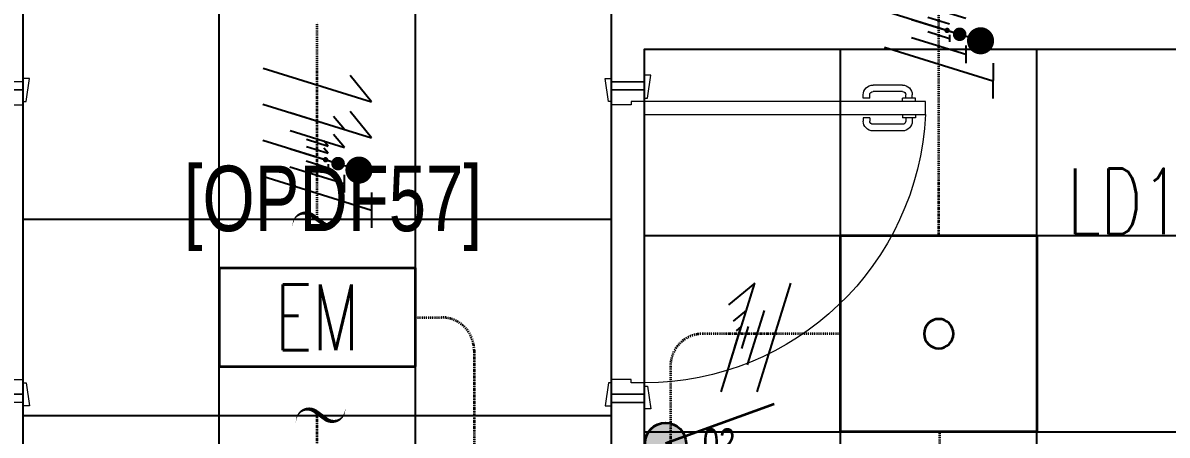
# Model space of a CAD drawing. Extents: x -12260 to 57327, y -29287 to 19916.
# Drawn here: x 23316 to 26814, y 3830 to 5090 of the extents above; entities that cross this region are included whole.
import ezdxf
from ezdxf.enums import TextEntityAlignment as Align

# ---------------------------------------------------------------- set-up
doc = ezdxf.new("R2010")
doc.units = 0
doc.header["$LTSCALE"] = 0.25
doc.linetypes.add('DASHDOT', pattern=[25.4, 12.7, -6.35, 0, -6.35])
for name, color, linetype, lineweight in [('01-First Floor$0$72_EGR_BASE_TEXT', 252, 'Continuous', 5), ('01-First Floor$0$72_EGR_EQP_TAG', 142, 'Continuous', 5), ('01-First Floor$0$Walls', 251, 'Continuous', 5), ('01-First Floor$0$Wooden Joinery', 251, 'Continuous', 5), ('E-LITE-CIRC-NUMB', 6, 'Continuous', 25), ('E-LITE-CLNG', 150, 'Continuous', 35), ('E-LITE-CLNG @ 100', 150, 'Continuous', 35), ('E-LITE-CLNG-CNDT', 6, 'DASHDOT', 35), ('E-LITE-CTRL', 6, 'Continuous', 25), ('E-LITE-IDEN', 6, 'Continuous', 25), ('E-LITE-SWCH @ 100', 3, 'Continuous', 35), ('E-POWR-WIRE', 6, 'Continuous', 25), ('E-POWR-WIRE @ 100', 6, 'Continuous', 25), ('E-POWR-WIRE @ 20', 6, 'Continuous', 25), ('E-POWR-WIRE @ 50', 6, 'Continuous', 25)]:
    doc.layers.add(name, color=color, linetype=linetype, lineweight=lineweight)
doc.layers.add('01-First Floor$0$FALSE CEILING', color=251, linetype='Continuous')
doc.layers.add('E-LIGHTING CONDUIT', color=6, linetype='Continuous')
doc.styles.add('01-First Floor$0$X3G_ENTITY_257CFD', font='swisscl.ttf', dxfattribs={"height": 200})
doc.styles.add('01-First Floor$0$X3G_ENTITY_9F38', font='swisscl.ttf', dxfattribs={"height": 0.2})
doc.styles.add('DC_SIMPLEX', font='SIMPLEX.shx', dxfattribs={"width": 0.7})

# ---------------------------------------------------------------- blocks, each defined once
blk = doc.blocks.new('01-First Floor$0$A$C72370EFE')
at = {"layer": '01-First Floor$0$Wooden Joinery'}
for p, q in [((-0.01, -0.03), (-0.01, -0.07)), ((0, -0.03), (-0.01, -0.03)), ((0.04, -0.03), (0.05, -0.03)), ((0.05, -0.03), (0.05, -0.07)), ((-0.01, -0.04), (-0.02, -0.04)), ((-0.01, -0.06), (-0.02, -0.06)), ((0.05, -0.04), (0.06, -0.04)), ((0.05, -0.06), (0.06, -0.06)), ((-0.05, -0.07), (-0.05, -0.16)), ((-0.03, -0.07), (-0.03, -0.16)), ((0, -0.07), (-0.01, -0.07)), ((0.04, -0.07), (0.05, -0.07)), ((0.07, -0.07), (0.07, -0.16)), ((0.09, -0.07), (0.09, -0.16)), ((-0.01, -0.17), (-0.02, -0.17)), ((-0.01, -0.17), (-0.01, -0.19)), ((0.05, -0.17), (0.06, -0.17)), ((0.05, -0.17), (0.05, -0.19)), ((-0.01, -0.19), (-0.02, -0.19)), ((0.05, -0.19), (0.06, -0.19))]:
    blk.add_line(p, q, dxfattribs=at)
for centre, radius, start, end in [((-0.02, -0.07), 0.03, 90, 180), ((-0.02, -0.07), 0.01, 90, 180), ((0.06, -0.07), 0.03, 0, 90), ((0.06, -0.07), 0.01, 0, 90), ((-0.02, -0.16), 0.03, 180, 270), ((-0.02, -0.16), 0.01, 180, 270), ((0.06, -0.16), 0.01, 270, 0), ((0.06, -0.16), 0.03, 270, 0)]:
    blk.add_arc(centre, radius, start, end, dxfattribs=at)
blk = doc.blocks.new('01-First Floor$0$A$C5DAD61B4')
at = {"layer": '01-First Floor$0$Wooden Joinery'}
for points in [[(80, 959.1), (80, 969.1), (10, 979.1), (10, 959.1)], [(940, 959.1), (940, 969.1), (1010, 979.1), (1010, 959.1)], [(70, 859.1), (70, 849.1), (0, 839.1), (0, 859.1)], [(120, 859.1), (120, 0), (80, 0), (80, 859.1)], [(950, 859.1), (950, 849.1), (1020, 839.1), (1020, 859.1)]]:
    blk.add_lwpolyline(points, close=True, dxfattribs=at)
for points in [[(45, 859.1), (45, 959.1), (20, 959.1), (20, 859.1), (45, 859.1)], [(45, 859.1), (80, 859.1), (80, 899.1), (90, 899.1), (90, 959.1), (45, 959.1), (45, 859.1)], [(975, 859.1), (940, 859.1), (940, 899.1), (930, 899.1), (930, 959.1), (975, 959.1), (975, 859.1)], [(975, 859.1), (975, 959.1), (1000, 959.1), (1000, 859.1), (975, 859.1)]]:
    blk.add_lwpolyline(points, dxfattribs=at)
blk.add_arc((80, 859.1), 860, 272.666, 0, dxfattribs=at)
at = {"layer": '01-First Floor$0$Wooden Joinery', "xscale": 999.9999999998854, "yscale": 999.9999999998854, "zscale": 999.9999999998854, "rotation": 180}
blk.add_blockref('01-First Floor$0$A$C72370EFE', (120, 0), dxfattribs=at)
blk = doc.blocks.new('01-First Floor')
at = {"layer": '01-First Floor$0$FALSE CEILING', "linetype": 'Continuous'}
for p, q in [((23915.6, -910), (23915.6, 8610)), ((24515.6, -910), (24515.6, 8610)), ((25815.6, 1440), (25815.6, 5010)), ((26415.6, 1440), (26415.6, 5010)), ((23315.6, 4490), (25115.6, 4490)), ((25215.6, 4440), (29215.6, 4440)), ((23315.6, 3890), (25115.6, 3890)), ((25215.6, 3840), (29215.6, 3840))]:
    blk.add_line(p, q, dxfattribs=at)
at = {"layer": '01-First Floor$0$FALSE CEILING'}
for points in [[(23315.6, -910), (25115.6, -910), (25115.6, 8610), (23315.6, 8610)], [(29215.6, 1440), (25215.6, 1440), (25215.6, 5010), (29215.6, 5010)]]:
    blk.add_lwpolyline(points, close=True, dxfattribs=at)
at = {"layer": '01-First Floor$0$Walls'}
for p, q in [((25115.6, 4910), (25115.6, 5210)), ((29215.6, 5010), (25215.6, 5010)), ((25215.6, 4910), (25215.6, 5010)), ((25215.6, 4910), (25115.6, 4910)), ((25115.6, 1240), (25115.6, 3930)), ((25215.6, 3930), (25115.6, 3930)), ((25215.6, 1440), (25215.6, 3930))]:
    blk.add_line(p, q, dxfattribs=at)
at = {"layer": '01-First Floor$0$Wooden Joinery', "rotation": 270}
blk.add_blockref('01-First Floor$0$A$C5DAD61B4', (22356.5, 4930), dxfattribs=at)
at = {"layer": '01-First Floor$0$Wooden Joinery', "xscale": -1, "rotation": 90}
blk.add_blockref('01-First Floor$0$A$C5DAD61B4', (26074.6, 4930), dxfattribs=at)
at = {"layer": '01-First Floor$0$72_EGR_BASE_TEXT', "insert": (24263.4, 4653.5, -0.1), "char_height": 200, "attachment_point": 2, "style": '01-First Floor$0$X3G_ENTITY_9F38'}
blk.add_mtext('[OPDF57]', dxfattribs=at)
at = {"layer": '01-First Floor$0$72_EGR_EQP_TAG', "insert": (25444, 3850.9, -0.1), "char_height": 87.47, "attachment_point": 2, "style": '01-First Floor$0$X3G_ENTITY_257CFD'}
blk.add_mtext('02', dxfattribs=at)
blk = doc.blocks.new('*U19')
blk.add_hatch(color=256).paths.add_polyline_path([(-0.625, 0.625, 1), (-0.625, -0.625, 1)])
for q in [(-3.947, 1.2), (-3.947, -1.2)]:
    blk.add_line((-0.625, 0), q)
blk.add_circle((-0.625, 0), 0.625)
at = {"layer": 'E-LITE-CTRL', "style": 'DC_SIMPLEX', "width": 0.7, "flags": 8}
blk.add_attdef('CONTROL', (-26.627, -10.116), '', height=2, rotation=360, dxfattribs=at)
at = {"layer": 'E-LITE-IDEN', "style": 'DC_SIMPLEX', "width": 0.7, "flags": 8}
blk.add_attdef('TYPE', text='', height=2, rotation=360, dxfattribs=at).set_placement((-31.991, -10.116), align=Align.RIGHT)
blk = doc.blocks.new('DC_LT-CL-Emergency')
blk.add_lwpolyline([(3, -1.5), (3, 1.5), (-3, 1.5), (-3, -1.5)], close=True)
at = {"style": 'DC_SIMPLEX', "width": 0.7}
blk.add_text('EM', height=2, rotation=360, dxfattribs=at).set_placement((0, 0), align=Align.MIDDLE_CENTER)
at = {"layer": 'E-LITE-CTRL', "style": 'DC_SIMPLEX', "width": 0.7, "flags": 8}
blk.add_attdef('CONTROL', (4.739, -1.5), '', height=2, rotation=360, dxfattribs=at)
blk = doc.blocks.new('CD-CUT')
at = {"linetype": 'Continuous'}
blk.add_lwpolyline([(-30.4, 100, 0, 1.75, 0), (-13.9, 97.3, 1.75, 17.5, -0.545095), (15.4, 21.1, 17.5, 17.5, 0), (-15.4, -21.1, 17.5, 1.75, 0.545095), (13.9, -97.3, 1.75, 0, 0), (30.4, -100, 0, 0, 0)], format="xyseb", dxfattribs=at)
blk = doc.blocks.new('*U25')
blk.add_lwpolyline([(-300, 300), (-300, -300), (300, -300), (300, 300)], close=True)
blk.add_circle((0, 0), 45)
at = {"layer": 'E-LITE-CIRC-NUMB', "style": 'DC_SIMPLEX', "width": 0.7, "flags": 8}
blk.add_attdef('CIRCUIT', text='', height=200, rotation=0, dxfattribs=at).set_placement((-473.9, 300), align=Align.RIGHT)
at = {"layer": 'E-LITE-CTRL', "style": 'DC_SIMPLEX', "width": 0.7, "flags": 8}
blk.add_attdef('CONTROL', (1118.9, -935), '', height=200, rotation=360, dxfattribs=at)
at = {"layer": 'E-LITE-IDEN', "style": 'DC_SIMPLEX', "width": 0.7, "flags": 8}
blk.add_attdef('TYPE', (460.4, 457.6), '', height=200, rotation=360, dxfattribs=at)
blk = doc.blocks.new('*U43')
for p, q in [((-1.655, 2.719), (1.665, 1.689)), ((1.665, 1.689), (1.006, 2.491)), ((-1.658, 1.617), (1.663, 0.587)), ((1.663, 0.587), (1.004, 1.389)), ((-1.66, 0.515), (1.66, -0.515)), ((-1.663, -0.587), (1.658, -1.617)), ((1.659, -1.078), (1.657, -2.157))]:
    blk.add_line(p, q)
at = {"const_width": 0.414}
blk.add_lwpolyline([(1.278, -0.19, 1), (1.277, -0.604, 1)], format="xyb", close=True, dxfattribs=at)
blk = doc.blocks.new('*U584')
at = {"layer": 'E-POWR-WIRE @ 100', "xscale": 100, "yscale": 100, "zscale": 100}
blk.add_blockref('*U43', (24215.3, 4679.8), dxfattribs=at)
at = {"layer": 'E-POWR-WIRE @ 20', "xscale": 20, "yscale": 20, "zscale": 20}
blk.add_blockref('*U43', (24215.3, 4679.8), dxfattribs=at)
at = {"layer": 'E-POWR-WIRE @ 50', "xscale": 50, "yscale": 50, "zscale": 50}
blk.add_blockref('*U43', (24215.3, 4679.8), dxfattribs=at)
blk = doc.blocks.new('*U44')
for p, q in [((-1.658, 1.617), (1.663, 0.587)), ((-1.66, 0.515), (1.66, -0.515)), ((-1.663, -0.587), (1.658, -1.617)), ((1.659, -1.078), (1.657, -2.157))]:
    blk.add_line(p, q)
at = {"const_width": 0.414}
blk.add_lwpolyline([(1.278, -0.19, 1), (1.277, -0.604, 1)], format="xyb", close=True, dxfattribs=at)
blk = doc.blocks.new('*U632')
at = {"layer": 'E-POWR-WIRE @ 100', "xscale": 100, "yscale": 100, "zscale": 100}
blk.add_blockref('*U44', (26115.6, 5075), dxfattribs=at)
at = {"layer": 'E-POWR-WIRE @ 20', "xscale": 20, "yscale": 20, "zscale": 20}
blk.add_blockref('*U44', (26115.6, 5075), dxfattribs=at)
at = {"layer": 'E-POWR-WIRE @ 50', "xscale": 50, "yscale": 50, "zscale": 50}
blk.add_blockref('*U44', (26115.6, 5075), dxfattribs=at)
blk = doc.blocks.new('*U47')
for p, q in [((-0.515, -1.66), (0.515, 1.66)), ((0.515, 1.66), (-0.287, 1.001)), ((0.587, -1.663), (1.617, 1.658))]:
    blk.add_line(p, q)
blk = doc.blocks.new('*U784')
at = {"layer": 'E-POWR-WIRE @ 100', "xscale": 100, "yscale": 100, "zscale": 100}
blk.add_blockref('*U47', (25501.7, 4128.6), dxfattribs=at)
at = {"layer": 'E-POWR-WIRE @ 20', "xscale": 20, "yscale": 20, "zscale": 20}
blk.add_blockref('*U47', (25501.7, 4128.6), dxfattribs=at)
at = {"layer": 'E-POWR-WIRE @ 50', "xscale": 50, "yscale": 50, "zscale": 50}
blk.add_blockref('*U47', (25501.7, 4128.6), dxfattribs=at)

msp = doc.modelspace()

# ---------------------------------------------------------------- linework, layer by layer
at = {"layer": 'E-LITE-CLNG-CNDT'}
for points in [[(26115.6, 4440), (26115.6, 5710)], [(24215.6, 4490), (24215.6, 5090)], [(24215.6, 3290), (24215.6, 3898.3)], [(26118.6, 2640), (26118.6, 3840)]]:
    msp.add_lwpolyline(points, dxfattribs=at)
at = {"layer": 'E-LITE-CLNG-CNDT', "color": 1}
msp.add_lwpolyline([(24515.6, 4190), (24595.1, 4190, -0.414214), (24695.1, 4090), (24695.1, -1610)], format="xyb", dxfattribs=at)
at = {"layer": 'E-LITE-CLNG-CNDT'}
msp.add_lwpolyline([(25815.6, 4140), (25395.1, 4140, 0.414214), (25295.1, 4040), (25295.1, 3796.8)], format="xyb", dxfattribs=at)

# ---------------------------------------------------------------- block references
at = {"layer": 'E-LIGHTING CONDUIT', "xscale": 0.762, "yscale": 0.762, "zscale": 0.762, "rotation": 270}
for p in [(24215.6, 4490), (24215.6, 4490), (24225.8, 3890.9), (24225.8, 3890.9)]:
    msp.add_blockref('CD-CUT', p, dxfattribs=at)
at = {"layer": 'E-LITE-CLNG'}
ref = msp.add_blockref('*U25', (26115.6, 4140), dxfattribs=dict(at, xscale=-1))
ref.add_attrib('TYPE', 'LD1', (26509, 4444.5), dxfattribs={"layer": 'E-LITE-IDEN', "height": 200, "rotation": 0, "style": 'DC_SIMPLEX', "width": 0.7, "flags": 8})
at = {"layer": 'E-LITE-CLNG @ 100', "xscale": 100, "yscale": 100, "zscale": 100}
msp.add_blockref('DC_LT-CL-Emergency', (24215.6, 4190), dxfattribs=at)
msp.add_blockref('DC_LT-CL-Emergency', (24215.6, 4190), dxfattribs=at)
at = {"layer": 'E-LITE-CLNG-CNDT'}
msp.add_blockref('01-First Floor', (0, 0), dxfattribs=at)
at = {"layer": 'E-LITE-SWCH @ 100', "xscale": 100, "yscale": 100, "zscale": 100, "rotation": 180}
msp.add_blockref('*U19', (25217.9, 3805.5), dxfattribs=at)
at = {"layer": 'E-POWR-WIRE'}
for name in ['*U632', '*U584', '*U784']:
    msp.add_blockref(name, (0, 0), dxfattribs=at)

doc.saveas('drawing.dxf')
